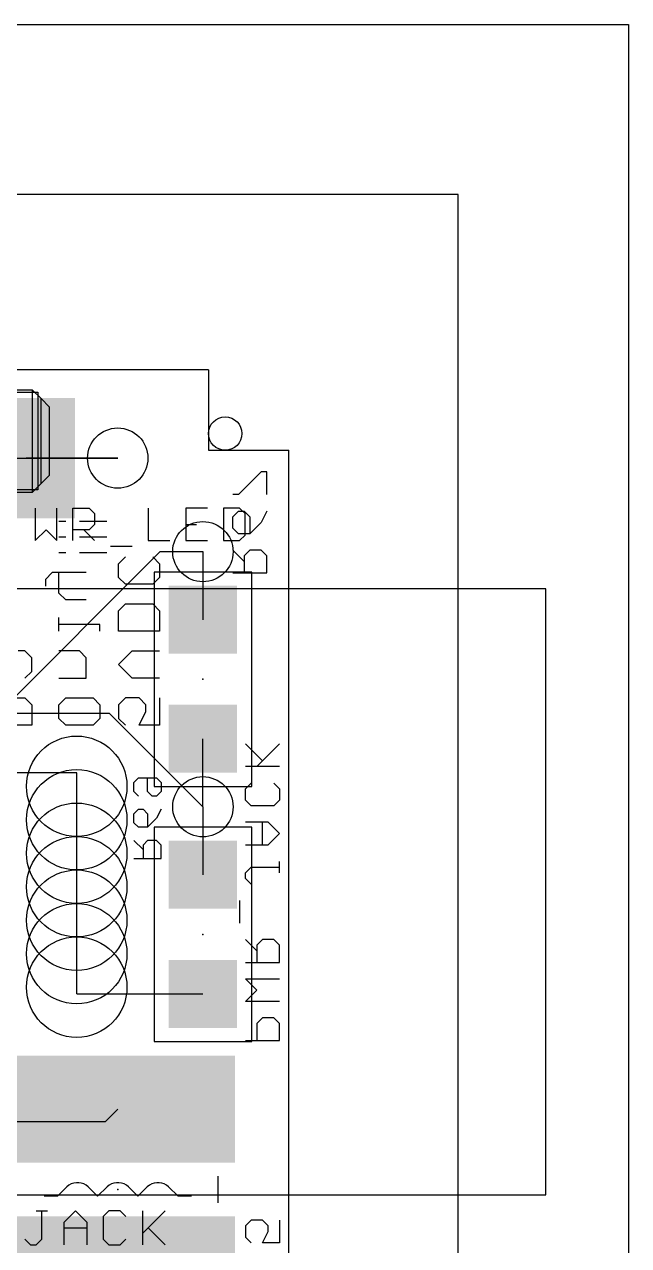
# Model space of a CAD drawing. Extents: x -61 to 136, y 23 to 123.
# Drawn here: x 111.77 to 120.78, y 89.84 to 108.08 of the extents above; entities that cross this region are included whole.
import ezdxf

# ---------------------------------------------------------------- set-up
doc = ezdxf.new("R2010")
doc.units = 0
for name, color, linetype in [('1', 14, 'CONTINUOUS'), ('14', 94, 'CONTINUOUS'), ('16', 134, 'CONTINUOUS'), ('17', 94, 'CONTINUOUS'), ('18', 94, 'CONTINUOUS'), ('2', 251, 'CONTINUOUS'), ('20', 251, 'CONTINUOUS'), ('21', 251, 'CONTINUOUS'), ('22', 54, 'CONTINUOUS'), ('24', 54, 'CONTINUOUS'), ('25', 251, 'CONTINUOUS'), ('26', 54, 'CONTINUOUS'), ('3', 214, 'CONTINUOUS'), ('39', 14, 'CONTINUOUS'), ('4', 214, 'CONTINUOUS'), ('40', 134, 'CONTINUOUS')]:
    doc.layers.add(name, color=color, linetype=linetype)

# ---------------------------------------------------------------- blocks, each defined once
blk = doc.blocks.new('RECT')
blk.add_solid([(-0.5, -0.5), (0.5, -0.5), (-0.5, 0.5), (0.5, 0.5)])
blk = doc.blocks.new('ROUNDP')
blk.add_circle((0, 0), 0.5)
blk = doc.blocks.new('ROUNDV')
blk.add_circle((0, 0), 0.5)

msp = doc.modelspace()

# ---------------------------------------------------------------- linework, layer by layer
at = {"layer": '1'}
for p, q in [((118.237, 105.537), (29.21, 105.537)), ((118.237, 40.767), (118.237, 105.537))]:
    msp.add_line(p, q, dxfattribs=at)
at = {"layer": '14'}
for p, q in [((105.664, 97.79), (113.03, 97.79)), ((113.03, 97.79), (114.427, 96.393))]:
    msp.add_line(p, q, dxfattribs=at)
at = {"layer": '16'}
for p, q in [((113.157, 101.6), (111.792, 101.6)), ((114.427, 100.203), (114.427, 99.187)), ((114.427, 96.393), (114.427, 97.409)), ((112.545, 96.901), (109.982, 96.901)), ((112.545, 95.199), (112.545, 96.901)), ((114.427, 96.393), (114.427, 95.377)), ((112.545, 93.599), (112.545, 95.199)), ((112.545, 93.599), (114.427, 93.599)), ((112.973, 91.694), (113.157, 91.878)), ((111.125, 91.694), (112.973, 91.694))]:
    msp.add_line(p, q, dxfattribs=at)
at = {"layer": '2'}
for p, q in [((26.67, 108.077), (120.777, 108.077)), ((120.777, 108.077), (120.777, 38.227))]:
    msp.add_line(p, q, dxfattribs=at)
at = {"layer": '20'}
for p, q in [((114.51, 102.917), (97.48, 102.917)), ((114.51, 102.917), (114.51, 101.717)), ((114.51, 101.717), (115.71, 101.717)), ((115.71, 44.507), (115.71, 101.717))]:
    msp.add_line(p, q, dxfattribs=at)
msp.add_circle((114.76, 101.967), 0.25, dxfattribs=at)
at = {"layer": '21'}
for p, q in [((111.887, 102.616), (110.744, 102.616)), ((112.014, 102.489), (111.887, 102.616)), ((111.887, 101.092), (111.887, 102.616)), ((112.014, 101.219), (112.014, 102.489)), ((112.141, 102.362), (112.014, 102.489)), ((112.141, 101.346), (112.141, 102.362)), ((111.887, 101.092), (112.014, 101.219)), ((112.014, 101.219), (112.141, 101.346)), ((110.744, 101.092), (111.887, 101.092)), ((119.545, 99.649), (111.506, 99.649)), ((119.545, 90.597), (119.545, 99.649)), ((106.045, 90.597), (119.545, 90.597))]:
    msp.add_line(p, q, dxfattribs=at)
at = {"layer": '22'}
for p, q in [((114.657, 90.478), (114.657, 90.878)), ((112.3984, 90.7194), (112.257, 90.578)), ((112.5742, 90.778), (112.5398, 90.778)), ((112.857, 90.578), (112.7156, 90.7194)), ((112.9984, 90.7194), (112.857, 90.578)), ((113.1742, 90.778), (113.1398, 90.778)), ((113.457, 90.578), (113.3156, 90.7194)), ((113.5984, 90.7194), (113.457, 90.578)), ((113.7742, 90.778), (113.7398, 90.778)), ((114.057, 90.578), (113.9156, 90.7194)), ((112.257, 90.578), (112.057, 90.578)), ((114.257, 90.578), (114.057, 90.578))]:
    msp.add_line(p, q, dxfattribs=at)
for centre, start, end in [((112.5398, 90.578), 90.0122, 135.0087), ((112.5742, 90.578), 44.9913, 89.9878), ((113.1398, 90.578), 90.0122, 135.0087), ((113.1742, 90.578), 44.9913, 89.9878), ((113.7398, 90.578), 90.0122, 135.0087), ((113.7742, 90.578), 44.9913, 89.9878)]:
    msp.add_arc(centre, 0.2, start, end, dxfattribs=at)
at = {"layer": '24'}
for p in [(114.427, 98.298), (114.427, 94.488), (113.157, 90.678)]:
    msp.add_point(p, dxfattribs=at)
at = {"layer": '25'}
for p, q in [((111.9276, 100.8511), (111.9276, 100.3681)), ((112.2496, 100.3681), (112.2496, 100.8511)), ((112.4889, 100.3681), (112.4889, 100.8511)), ((112.4889, 100.8511), (112.7304, 100.8511)), ((112.7304, 100.8511), (112.8109, 100.7706)), ((112.8109, 100.7706), (112.8109, 100.6096)), ((113.6115, 100.8511), (113.6115, 100.3681)), ((114.4949, 100.8511), (114.1728, 100.8511)), ((114.1728, 100.8511), (114.1728, 100.3681)), ((114.7342, 100.8511), (114.7342, 100.3681)), ((114.9757, 100.8511), (114.7342, 100.8511)), ((115.0562, 100.7706), (114.9757, 100.8511)), ((115.0562, 100.4486), (115.0562, 100.7706)), ((111.9276, 100.3681), (112.0886, 100.5291)), ((112.0886, 100.5291), (112.2496, 100.3681)), ((112.7304, 100.5291), (112.4889, 100.5291)), ((112.6499, 100.5291), (112.8109, 100.3681)), ((112.8109, 100.6096), (112.7304, 100.5291)), ((114.1728, 100.6096), (114.3339, 100.6096)), ((113.6115, 100.3681), (113.9335, 100.3681)), ((114.1728, 100.3681), (114.4949, 100.3681)), ((114.7342, 100.3681), (114.9757, 100.3681)), ((114.9757, 100.3681), (115.0562, 100.4486)), ((113.0502, 100.2876), (113.3722, 100.2876)), ((111.9402, 90.3609), (112.1096, 90.3609)), ((112.0249, 89.9372), (112.0249, 90.3609)), ((112.3554, 90.1915), (112.5249, 90.3609)), ((112.5249, 90.3609), (112.6943, 90.1915)), ((113.0248, 90.3609), (112.9401, 90.2762)), ((112.9401, 90.2762), (112.9401, 89.9372)), ((113.1943, 90.3609), (113.0248, 90.3609)), ((113.279, 90.2762), (113.1943, 90.3609)), ((113.5248, 90.3609), (113.5248, 89.8525)), ((113.5248, 90.022), (113.8637, 90.3609)), ((112.3554, 89.8525), (112.3554, 90.1915)), ((112.3554, 90.1067), (112.6943, 90.1067)), ((112.6943, 90.1915), (112.6943, 89.8525)), ((113.6095, 90.1067), (113.8637, 89.8525)), ((111.7707, 89.9372), (111.8554, 89.8525)), ((111.9402, 89.8525), (112.0249, 89.9372)), ((112.9401, 89.9372), (113.0248, 89.8525)), ((113.1943, 89.8525), (113.279, 89.9372)), ((111.8554, 89.8525), (111.9402, 89.8525)), ((113.0248, 89.8525), (113.1943, 89.8525))]:
    msp.add_line(p, q, dxfattribs=at)
at = {"layer": '26'}
for p, q in [((115.2952, 101.3939), (114.9562, 101.0549)), ((115.3799, 101.3939), (115.2952, 101.3939)), ((115.3799, 101.0549), (115.3799, 101.3939)), ((114.9562, 101.0549), (114.8715, 101.0549)), ((114.8715, 100.7244), (114.9562, 100.8092)), ((114.8715, 100.5549), (114.8715, 100.7244)), ((114.9562, 100.8092), (115.041, 100.8092)), ((115.041, 100.8092), (115.1257, 100.7244)), ((115.1257, 100.7244), (115.1257, 100.4702)), ((115.3799, 100.8092), (115.2952, 100.6397)), ((112.3824, 100.6526), (112.2807, 100.6526)), ((112.9925, 100.6526), (112.5858, 100.6526)), ((114.9562, 100.4702), (114.8715, 100.5549)), ((115.2952, 100.6397), (115.1257, 100.4702)), ((112.3824, 100.4188), (112.2807, 100.4188)), ((112.9925, 100.4188), (112.5858, 100.4188)), ((115.1257, 100.4702), (114.9562, 100.4702)), ((112.3824, 100.1849), (112.2807, 100.1849)), ((112.9925, 100.1849), (112.5858, 100.1849)), ((113.1697, 100.0222), (113.2714, 100.1239)), ((113.6781, 100.1239), (113.7798, 100.0222)), ((115.041, 100.055), (114.8715, 100.2245)), ((115.1257, 100.2245), (115.041, 100.1397)), ((115.041, 100.1397), (115.041, 99.8855)), ((115.2952, 100.2245), (115.1257, 100.2245)), ((115.3799, 100.1397), (115.2952, 100.2245)), ((115.3799, 99.8855), (115.3799, 100.1397)), ((113.1697, 99.8188), (113.1697, 100.0222)), ((113.7798, 100.0222), (113.7798, 99.8188)), ((112.179, 99.89), (112.0773, 99.7883)), ((112.0773, 99.7883), (112.0773, 99.6866)), ((112.6874, 99.89), (112.179, 99.89)), ((112.2807, 99.5849), (112.2807, 99.89)), ((113.2714, 99.7171), (113.1697, 99.8188)), ((113.7798, 99.8188), (113.6781, 99.7171)), ((114.8715, 99.8855), (115.3799, 99.8855)), ((112.3824, 99.4832), (112.2807, 99.5849)), ((113.6781, 99.7171), (113.2714, 99.7171)), ((112.6874, 99.4832), (112.3824, 99.4832)), ((113.1697, 99.3205), (113.2714, 99.4222)), ((113.2714, 99.4222), (113.6781, 99.4222)), ((113.6781, 99.4222), (113.7798, 99.3205)), ((112.2807, 99.0155), (112.2807, 99.2188)), ((113.1697, 99.0155), (113.1697, 99.3205)), ((113.7798, 99.3205), (113.7798, 99.0155)), ((112.8908, 99.1172), (112.2807, 99.1172)), ((112.8908, 99.0155), (112.8908, 99.1172)), ((113.7798, 99.0155), (113.1697, 99.0155)), ((111.7731, 98.7206), (111.6714, 98.7206)), ((111.8748, 98.6189), (111.7731, 98.7206)), ((112.5858, 98.7206), (112.2807, 98.7206)), ((112.6874, 98.6189), (112.5858, 98.7206)), ((113.1697, 98.5172), (113.3731, 98.7206)), ((113.3731, 98.7206), (113.7798, 98.7206)), ((111.8748, 98.4155), (111.8748, 98.6189)), ((112.6874, 98.3138), (112.6874, 98.6189)), ((113.3731, 98.3138), (113.1697, 98.5172)), ((111.7731, 98.3138), (111.8748, 98.4155)), ((112.2807, 98.3138), (112.6874, 98.3138)), ((113.7798, 98.3138), (113.3731, 98.3138)), ((111.3664, 98.0189), (111.7731, 98.0189)), ((111.7731, 98.0189), (111.8748, 97.9173)), ((112.2807, 97.9173), (112.3824, 98.0189)), ((112.3824, 98.0189), (112.7891, 98.0189)), ((112.7891, 98.0189), (112.8908, 97.9173)), ((113.2714, 98.0189), (113.1697, 97.9173)), ((113.4748, 98.0189), (113.2714, 98.0189)), ((113.5764, 97.9173), (113.4748, 98.0189)), ((113.7798, 98.0189), (113.7798, 97.6122)), ((111.8748, 97.9173), (111.8748, 97.6122)), ((112.2807, 97.7139), (112.2807, 97.9173)), ((112.8908, 97.9173), (112.8908, 97.7139)), ((113.1697, 97.9173), (113.1697, 97.7139)), ((113.4748, 97.6122), (113.5764, 97.8156)), ((113.5764, 97.8156), (113.5764, 97.9173)), ((111.8748, 97.6122), (111.2647, 97.6122)), ((112.3824, 97.6122), (112.2807, 97.7139)), ((112.7891, 97.6122), (112.3824, 97.6122)), ((112.8908, 97.7139), (112.7891, 97.6122)), ((113.1697, 97.7139), (113.2714, 97.6122)), ((113.7798, 97.6122), (113.4748, 97.6122)), ((115.3162, 97.0781), (115.062, 97.3323)), ((115.2315, 96.9934), (115.5704, 97.3323)), ((115.5704, 96.9934), (115.062, 96.9934)), ((113.3983, 96.7572), (113.4661, 96.825)), ((113.3983, 96.6216), (113.3983, 96.7572)), ((113.4661, 96.825), (113.7373, 96.825)), ((113.6017, 96.6216), (113.6017, 96.825)), ((113.7373, 96.825), (113.805, 96.7572)), ((113.805, 96.7572), (113.805, 96.6216)), ((115.062, 96.6629), (115.1467, 96.7476)), ((115.062, 96.4934), (115.062, 96.6629)), ((115.4857, 96.7476), (115.5704, 96.6629)), ((115.5704, 96.6629), (115.5704, 96.4934)), ((113.4661, 96.5538), (113.3983, 96.6216)), ((113.6695, 96.5538), (113.6017, 96.6216)), ((113.7373, 96.5538), (113.6695, 96.5538)), ((113.805, 96.6216), (113.7373, 96.5538)), ((115.1467, 96.4087), (115.062, 96.4934)), ((115.5704, 96.4934), (115.4857, 96.4087)), ((113.3983, 96.2894), (113.4661, 96.3572)), ((113.4661, 96.3572), (113.5339, 96.3572)), ((113.5339, 96.3572), (113.6017, 96.2894)), ((113.805, 96.3572), (113.7373, 96.2216)), ((115.4857, 96.4087), (115.1467, 96.4087)), ((113.3983, 96.1539), (113.3983, 96.2894)), ((113.4661, 96.0861), (113.3983, 96.1539)), ((113.6017, 96.2894), (113.6017, 96.0861)), ((113.7373, 96.2216), (113.6017, 96.0861)), ((115.401, 96.1629), (115.062, 96.1629)), ((115.3162, 95.824), (115.3162, 96.1629)), ((115.5704, 95.9935), (115.401, 96.1629)), ((113.6017, 96.0861), (113.4661, 96.0861)), ((115.401, 95.824), (115.5704, 95.9935)), ((113.5339, 95.7539), (113.3983, 95.8895)), ((113.6017, 95.8895), (113.5339, 95.8217)), ((113.5339, 95.8217), (113.5339, 95.6183)), ((113.7373, 95.8895), (113.6017, 95.8895)), ((113.805, 95.8217), (113.7373, 95.8895)), ((113.805, 95.6183), (113.805, 95.8217)), ((115.062, 95.824), (115.401, 95.824)), ((113.3983, 95.6183), (113.805, 95.6183)), ((115.5704, 95.4088), (115.5704, 95.5782)), ((115.062, 95.4088), (115.1467, 95.4935)), ((115.062, 95.324), (115.062, 95.4088)), ((115.1467, 95.4935), (115.5704, 95.4935)), ((115.1467, 95.2393), (115.062, 95.324)), ((114.9773, 94.6546), (114.9773, 94.9935)), ((115.2315, 94.2394), (115.062, 94.4089)), ((115.3162, 94.4089), (115.2315, 94.3241)), ((115.2315, 94.3241), (115.2315, 94.0699)), ((115.4857, 94.4089), (115.3162, 94.4089)), ((115.5704, 94.3241), (115.4857, 94.4089)), ((115.5704, 94.0699), (115.5704, 94.3241)), ((115.062, 94.0699), (115.5704, 94.0699)), ((115.2315, 93.6547), (115.062, 93.8242)), ((115.062, 93.8242), (115.5704, 93.8242)), ((115.062, 93.4852), (115.2315, 93.6547)), ((115.5704, 93.4852), (115.062, 93.4852)), ((115.3162, 93.2395), (115.2315, 93.1547)), ((115.4857, 93.2395), (115.3162, 93.2395)), ((115.5704, 93.1547), (115.4857, 93.2395)), ((115.2315, 93.1547), (115.2315, 92.9005)), ((115.5704, 92.9005), (115.5704, 93.1547)), ((115.062, 92.9005), (115.5704, 92.9005)), ((115.1467, 90.2178), (115.062, 90.1331)), ((115.062, 90.1331), (115.062, 89.9636)), ((115.3162, 90.2178), (115.1467, 90.2178)), ((115.401, 90.1331), (115.3162, 90.2178)), ((115.401, 90.0484), (115.401, 90.1331)), ((115.5704, 90.2178), (115.5704, 89.8789)), ((115.062, 89.9636), (115.1467, 89.8789)), ((115.3162, 89.8789), (115.401, 90.0484)), ((115.5704, 89.8789), (115.3162, 89.8789))]:
    msp.add_line(p, q, dxfattribs=at)
at = {"layer": '3'}
msp.add_line((102.616, 101.6), (113.157, 101.6), dxfattribs=at)
at = {"layer": '39'}
for p, q in [((108.763, 102.583), (111.963, 102.583)), ((111.963, 102.583), (111.963, 101.125)), ((111.963, 101.125), (108.763, 101.125))]:
    msp.add_line(p, q, dxfattribs=at)
at = {"layer": '4'}
for p, q in [((110.871, 97.282), (113.792, 100.203)), ((113.792, 100.203), (114.427, 100.203))]:
    msp.add_line(p, q, dxfattribs=at)
at = {"layer": '40'}
for p, q in [((113.698, 99.898), (113.698, 96.698)), ((115.156, 99.898), (113.698, 99.898)), ((115.156, 96.698), (115.156, 99.898)), ((113.698, 96.698), (115.156, 96.698)), ((113.698, 96.088), (113.698, 92.888)), ((115.156, 96.088), (113.698, 96.088)), ((115.156, 92.888), (115.156, 96.088)), ((113.698, 92.888), (115.156, 92.888))]:
    msp.add_line(p, q, dxfattribs=at)

# ---------------------------------------------------------------- block references
at = {"layer": '16'}
for p, xscale, yscale, rotation in [((111.792, 101.6), 1.45, 1.8, 180), ((114.427, 99.187), 1.016, 1.016, 270), ((114.427, 97.409), 1.016, 1.016, 270), ((114.427, 95.377), 1.016, 1.016, 270), ((114.427, 93.599), 1.016, 1.016, 270), ((113.157, 91.878), 3.5, 1.6, 180), ((113.157, 89.478), 3.5, 1.6, 180)]:
    msp.add_blockref('RECT', p, dxfattribs=dict(at, xscale=xscale, yscale=yscale, rotation=rotation))
at = {"layer": '17', "xscale": 1.5, "yscale": 1.5, "rotation": 180}
for p in [(112.545, 96.699), (112.545, 96.699), (112.545, 96.699), (112.545, 96.699), (112.545, 96.699), (112.545, 96.699), (112.545, 96.699), (112.545, 96.699), (112.545, 96.199), (112.545, 96.199), (112.545, 96.199), (112.545, 96.199), (112.545, 96.199), (112.545, 96.199), (112.545, 96.199), (112.545, 96.199), (112.545, 95.699), (112.545, 95.699), (112.545, 95.699), (112.545, 95.699), (112.545, 95.699), (112.545, 95.699), (112.545, 95.699), (112.545, 95.699), (112.545, 95.199), (112.545, 95.199), (112.545, 95.199), (112.545, 95.199), (112.545, 95.199), (112.545, 95.199), (112.545, 95.199), (112.545, 95.199), (112.545, 94.699), (112.545, 94.699), (112.545, 94.699), (112.545, 94.699), (112.545, 94.699), (112.545, 94.699), (112.545, 94.699), (112.545, 94.699), (112.545, 94.199), (112.545, 94.199), (112.545, 94.199), (112.545, 94.199), (112.545, 94.199), (112.545, 94.199), (112.545, 94.199), (112.545, 94.199), (112.545, 93.699), (112.545, 93.699), (112.545, 93.699), (112.545, 93.699), (112.545, 93.699), (112.545, 93.699), (112.545, 93.699), (112.545, 93.699)]:
    msp.add_blockref('ROUNDP', p, dxfattribs=at)
at = {"layer": '18', "xscale": 0.9, "yscale": 0.9}
for p in [(113.157, 101.6), (113.157, 101.6), (113.157, 101.6), (113.157, 101.6), (113.157, 101.6), (113.157, 101.6), (113.157, 101.6), (113.157, 101.6), (114.427, 100.203), (114.427, 100.203), (114.427, 100.203), (114.427, 100.203), (114.427, 100.203), (114.427, 100.203), (114.427, 100.203), (114.427, 100.203), (114.427, 96.393), (114.427, 96.393), (114.427, 96.393), (114.427, 96.393), (114.427, 96.393), (114.427, 96.393), (114.427, 96.393), (114.427, 96.393)]:
    msp.add_blockref('ROUNDV', p, dxfattribs=at)

doc.saveas('drawing.dxf')
